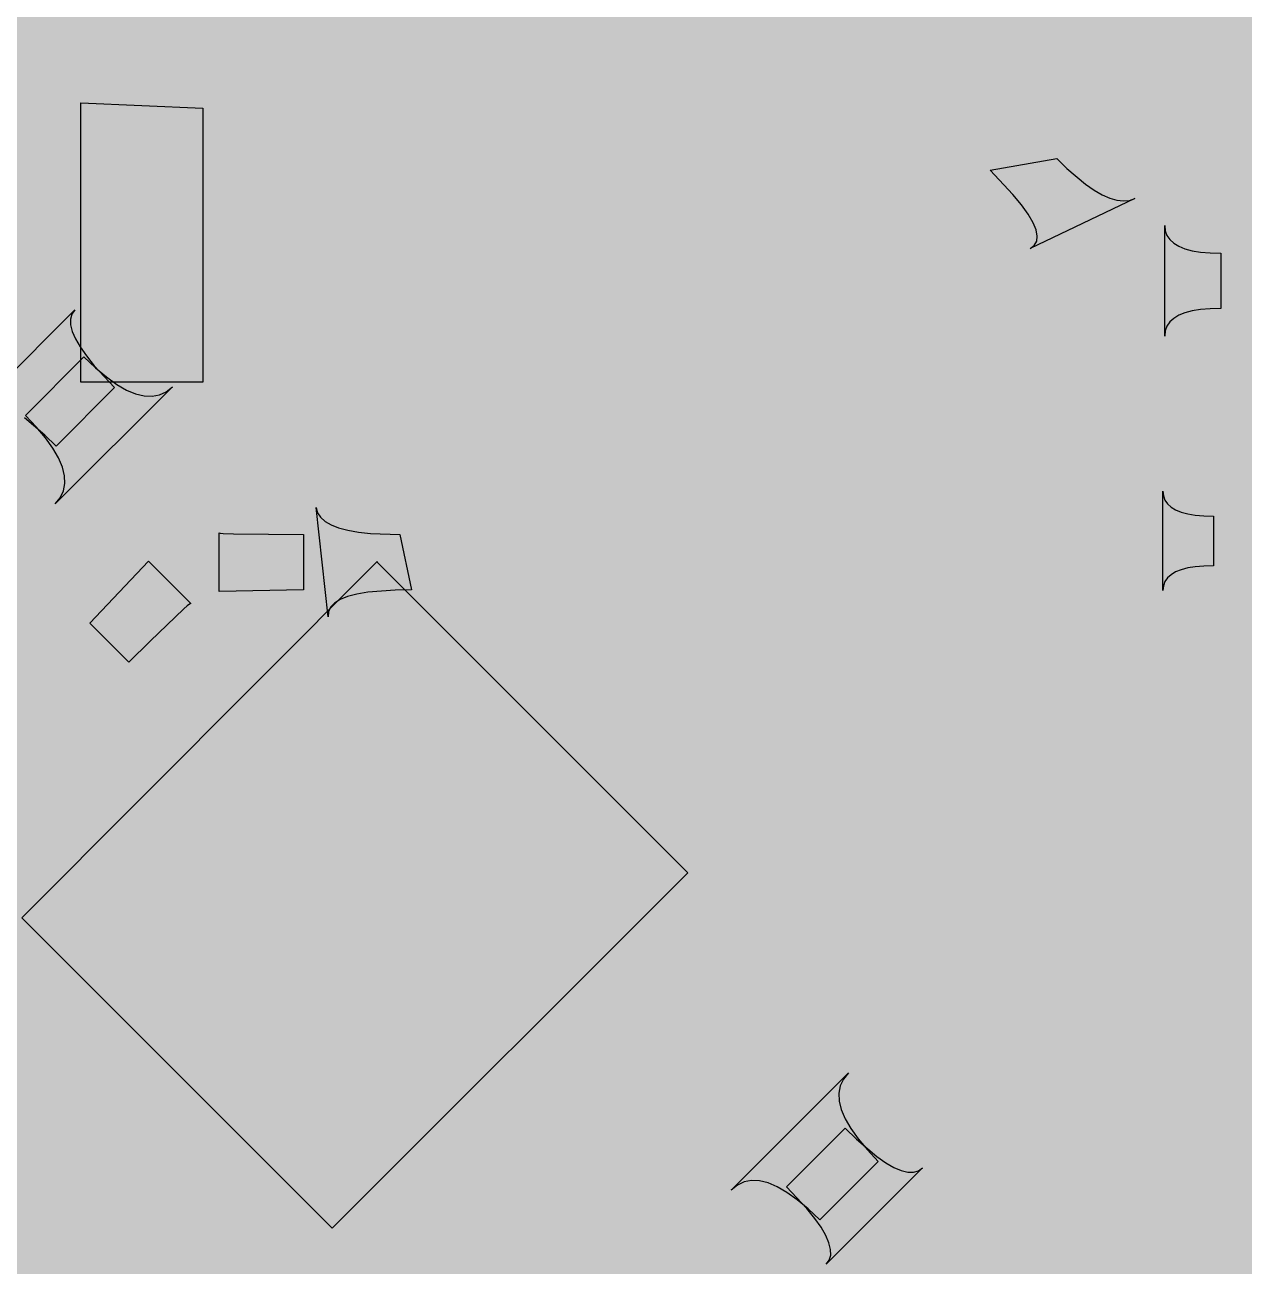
# Model space of a CAD drawing. Header units: millimetres. Extents: x 69.6 to 104.4, y 72.6 to 106.2.
# Drawn here: x 81.975 to 86.39, y 80.007 to 84.502 of the extents above; entities that cross this region are included whole.
import ezdxf

# ---------------------------------------------------------------- set-up
doc = ezdxf.new("R2010")
doc.units = ezdxf.units.MM
for name, color, linetype in [('BottomLayer', 5, 'Continuous'), ('KeepOutLayer', 6, 'Continuous'), ('MultiLayer', 9, 'Continuous'), ('TopLayer', 1, 'Continuous'), ('TopOverlay', 2, 'Continuous'), ('ViaHoleLayer', 16, 'Continuous')]:
    doc.layers.add(name, color=color, linetype=linetype)

# ---------------------------------------------------------------- blocks, each defined once
blk = doc.blocks.new('0402____4')
at = {"layer": 'TopLayer'}
for points in [[(-0.25, -0.3), (0.25, -0.3), (-0.25, 0.3), (0.25, 0.3)], [(0.766, -0.3), (1.266, -0.3), (0.766, 0.3), (1.266, 0.3)]]:
    blk.add_solid(points, dxfattribs=at)
at = {"layer": 'TopOverlay', "const_width": 0.127}
for points in [[(-0.37, 0.41), (-0.25, 0.41)], [(-0.37, -0.41), (-0.37, 0.41)], [(-0.27, 0.41), (1.34, 0.41)], [(1.27, 0.41), (1.38, 0.41)], [(1.38, -0.41), (1.38, 0.41)], [(-0.37, -0.41), (-0.34, -0.41)], [(-0.34, -0.41), (-0.2, -0.41)], [(-0.31, -0.41), (1.34, -0.41)], [(1.29, -0.41), (1.38, -0.41)]]:
    blk.add_lwpolyline(points, dxfattribs=at)
at = {"layer": 'TopOverlay', "const_width": 0.0635}
for points in [[(-0.4017, 0.41, 1), (-0.3382, 0.41, 1)], [(-0.4017, 0.41, 1), (-0.3382, 0.41, 1)], [(-0.3018, 0.41, 1), (-0.2383, 0.41, 1)], [(-0.2818, 0.41, 1), (-0.2183, 0.41, 1)], [(1.2383, 0.41, 1), (1.3018, 0.41, 1)], [(1.3083, 0.41, 1), (1.3718, 0.41, 1)], [(1.3483, 0.41, 1), (1.4118, 0.41, 1)], [(1.3483, 0.41, 1), (1.4118, 0.41, 1)], [(-0.4017, -0.41, 1), (-0.3382, -0.41, 1)], [(-0.4017, -0.41, 1), (-0.3382, -0.41, 1)], [(-0.3718, -0.41, 1), (-0.3083, -0.41, 1)], [(-0.3718, -0.41, 1), (-0.3083, -0.41, 1)], [(-0.3418, -0.41, 1), (-0.2783, -0.41, 1)], [(-0.2318, -0.41, 1), (-0.1683, -0.41, 1)], [(1.2582, -0.41, 1), (1.3217, -0.41, 1)], [(1.3083, -0.41, 1), (1.3718, -0.41, 1)], [(1.3483, -0.41, 1), (1.4118, -0.41, 1)], [(1.3483, -0.41, 1), (1.4118, -0.41, 1)]]:
    blk.add_lwpolyline(points, format="xyb", close=True, dxfattribs=at)
blk = doc.blocks.new('0402____5')
at = {"layer": 'TopLayer'}
for points in [[(-0.25, -0.3), (0.25, -0.3), (-0.25, 0.3), (0.25, 0.3)], [(0.766, -0.3), (1.266, -0.3), (0.766, 0.3), (1.266, 0.3)]]:
    blk.add_solid(points, dxfattribs=at)
at = {"layer": 'TopOverlay', "const_width": 0.127}
for points in [[(-0.25, 0.41), (-0.37, 0.41)], [(-0.37, 0.41), (-0.37, -0.41)], [(1.34, 0.41), (-0.27, 0.41)], [(1.38, 0.41), (1.27, 0.41)], [(1.38, 0.41), (1.38, -0.41)], [(-0.34, -0.41), (-0.37, -0.41)], [(-0.2, -0.41), (-0.34, -0.41)], [(1.34, -0.41), (-0.31, -0.41)], [(1.38, -0.41), (1.29, -0.41)]]:
    blk.add_lwpolyline(points, dxfattribs=at)
at = {"layer": 'TopOverlay', "const_width": 0.0635}
for points in [[(-0.4017, 0.41, 1), (-0.3382, 0.41, 1)], [(-0.4017, 0.41, 1), (-0.3382, 0.41, 1)], [(-0.3018, 0.41, 1), (-0.2383, 0.41, 1)], [(-0.2818, 0.41, 1), (-0.2183, 0.41, 1)], [(1.2383, 0.41, 1), (1.3018, 0.41, 1)], [(1.3083, 0.41, 1), (1.3718, 0.41, 1)], [(1.3483, 0.41, 1), (1.4118, 0.41, 1)], [(1.3483, 0.41, 1), (1.4118, 0.41, 1)], [(-0.4018, -0.41, 1), (-0.3383, -0.41, 1)], [(-0.4018, -0.41, 1), (-0.3383, -0.41, 1)], [(-0.3718, -0.41, 1), (-0.3083, -0.41, 1)], [(-0.3718, -0.41, 1), (-0.3083, -0.41, 1)], [(-0.3418, -0.41, 1), (-0.2783, -0.41, 1)], [(-0.2318, -0.41, 1), (-0.1683, -0.41, 1)], [(1.2582, -0.41, 1), (1.3217, -0.41, 1)], [(1.3083, -0.41, 1), (1.3718, -0.41, 1)], [(1.3483, -0.41, 1), (1.4118, -0.41, 1)], [(1.3483, -0.41, 1), (1.4118, -0.41, 1)]]:
    blk.add_lwpolyline(points, format="xyb", close=True, dxfattribs=at)
blk = doc.blocks.new('0402____8')
at = {"layer": 'TopLayer'}
for points in [[(-0.25, -0.3), (0.25, -0.3), (-0.25, 0.3), (0.25, 0.3)], [(0.766, -0.3), (1.266, -0.3), (0.766, 0.3), (1.266, 0.3)]]:
    blk.add_solid(points, dxfattribs=at)
at = {"layer": 'TopOverlay', "const_width": 0.127}
for points in [[(-0.37, 0.41), (-0.25, 0.41)], [(-0.37, 0.41), (-0.37, -0.41)], [(-0.27, 0.41), (1.34, 0.41)], [(1.27, 0.41), (1.38, 0.41)], [(1.38, 0.41), (1.38, -0.41)], [(-0.37, -0.41), (-0.34, -0.41)], [(-0.34, -0.41), (-0.2, -0.41)], [(-0.31, -0.41), (1.34, -0.41)], [(1.29, -0.41), (1.38, -0.41)]]:
    blk.add_lwpolyline(points, dxfattribs=at)
at = {"layer": 'TopOverlay', "const_width": 0.0635}
for points in [[(-0.4018, 0.41, 1), (-0.3383, 0.41, 1)], [(-0.4018, 0.41, 1), (-0.3383, 0.41, 1)], [(-0.3018, 0.41, 1), (-0.2383, 0.41, 1)], [(-0.2818, 0.41, 1), (-0.2183, 0.41, 1)], [(1.2383, 0.41, 1), (1.3018, 0.41, 1)], [(1.3083, 0.41, 1), (1.3718, 0.41, 1)], [(1.3483, 0.41, 1), (1.4118, 0.41, 1)], [(1.3483, 0.41, 1), (1.4118, 0.41, 1)], [(-0.4018, -0.41, 1), (-0.3383, -0.41, 1)], [(-0.4018, -0.41, 1), (-0.3383, -0.41, 1)], [(-0.3718, -0.41, 1), (-0.3083, -0.41, 1)], [(-0.3718, -0.41, 1), (-0.3083, -0.41, 1)], [(-0.3418, -0.41, 1), (-0.2783, -0.41, 1)], [(-0.2318, -0.41, 1), (-0.1683, -0.41, 1)], [(1.2582, -0.41, 1), (1.3217, -0.41, 1)], [(1.3083, -0.41, 1), (1.3718, -0.41, 1)], [(1.3483, -0.41, 1), (1.4118, -0.41, 1)], [(1.3483, -0.41, 1), (1.4118, -0.41, 1)]]:
    blk.add_lwpolyline(points, format="xyb", close=True, dxfattribs=at)
blk = doc.blocks.new('0402____9')
at = {"layer": 'TopLayer'}
for points in [[(-0.25, -0.3), (0.25, -0.3), (-0.25, 0.3), (0.25, 0.3)], [(0.766, -0.3), (1.266, -0.3), (0.766, 0.3), (1.266, 0.3)]]:
    blk.add_solid(points, dxfattribs=at)
at = {"layer": 'TopOverlay', "const_width": 0.127}
for points in [[(-0.37, 0.41), (-0.25, 0.41)], [(-0.37, 0.41), (-0.37, -0.41)], [(-0.27, 0.41), (1.34, 0.41)], [(1.27, 0.41), (1.38, 0.41)], [(1.38, 0.41), (1.38, -0.41)], [(-0.37, -0.41), (-0.34, -0.41)], [(-0.34, -0.41), (-0.2, -0.41)], [(-0.31, -0.41), (1.34, -0.41)], [(1.29, -0.41), (1.38, -0.41)]]:
    blk.add_lwpolyline(points, dxfattribs=at)
at = {"layer": 'TopOverlay', "const_width": 0.0635}
for points in [[(-0.4017, 0.41, 1), (-0.3382, 0.41, 1)], [(-0.4017, 0.41, 1), (-0.3382, 0.41, 1)], [(-0.3018, 0.41, 1), (-0.2383, 0.41, 1)], [(-0.2818, 0.41, 1), (-0.2183, 0.41, 1)], [(1.2383, 0.41, 1), (1.3018, 0.41, 1)], [(1.3083, 0.41, 1), (1.3718, 0.41, 1)], [(1.3483, 0.41, 1), (1.4118, 0.41, 1)], [(1.3483, 0.41, 1), (1.4118, 0.41, 1)], [(-0.4018, -0.41, 1), (-0.3383, -0.41, 1)], [(-0.4018, -0.41, 1), (-0.3383, -0.41, 1)], [(-0.3718, -0.41, 1), (-0.3083, -0.41, 1)], [(-0.3718, -0.41, 1), (-0.3083, -0.41, 1)], [(-0.3418, -0.41, 1), (-0.2783, -0.41, 1)], [(-0.2318, -0.41, 1), (-0.1683, -0.41, 1)], [(1.2582, -0.41, 1), (1.3217, -0.41, 1)], [(1.3083, -0.41, 1), (1.3718, -0.41, 1)], [(1.3483, -0.41, 1), (1.4118, -0.41, 1)], [(1.3483, -0.41, 1), (1.4118, -0.41, 1)]]:
    blk.add_lwpolyline(points, format="xyb", close=True, dxfattribs=at)
blk = doc.blocks.new('0603LED_15')
at = {"layer": 'TopLayer'}
for points in [[(-0.3255, -0.4445), (0.4245, -0.4445), (-0.3255, 0.4445), (0.4245, 0.4445)], [(1.0105, -0.4445), (1.7605, -0.4445), (1.0105, 0.4445), (1.7605, 0.4445)]]:
    blk.add_solid(points, dxfattribs=at)
at = {"layer": 'TopOverlay', "const_width": 0.127}
for points in [[(-0.49, 0.6096), (-0.49, -0.6096)], [(1.8104, 0.6096), (-0.49, 0.6096)], [(1.98, 0.44), (1.8104, 0.6096)], [(1.98, 0.44), (1.98, -0.43)], [(0.555, 0.305), (0.555, -0.3046)], [(0.86, 0), (0.5552, 0.3048)], [(0.885, 0.3304), (0.885, -0.33)], [(0.8598, -0.0002), (0.555, -0.305)], [(1.98, -0.43), (1.8004, -0.6096)], [(1.8004, -0.6096), (-0.49, -0.6096)]]:
    blk.add_lwpolyline(points, dxfattribs=at)
at = {"layer": 'TopOverlay', "const_width": 0.0635}
for points in [[(-0.5217, 0.6096, 1), (-0.4582, 0.6096, 1)], [(-0.5217, 0.6096, 1), (-0.4582, 0.6096, 1)], [(1.7786, 0.6096, 1), (1.8421, 0.6096, 1)], [(1.7786, 0.6096, 1), (1.8421, 0.6096, 1)], [(1.9483, 0.44, 1), (2.0118, 0.44, 1)], [(1.9483, 0.44, 1), (2.0118, 0.44, 1)], [(0.5232, 0.305, 1), (0.5867, 0.305, 1)], [(0.5234, 0.3048, 1), (0.5869, 0.3048, 1)], [(0.8532, 0.3304, 1), (0.9167, 0.3304, 1)], [(0.828, -0.0002, 1), (0.8915, -0.0002, 1)], [(0.8282, 0, 1), (0.8917, 0, 1)], [(0.5232, -0.3046, 1), (0.5867, -0.3046, 1)], [(0.5232, -0.305, 1), (0.5867, -0.305, 1)], [(0.8532, -0.33, 1), (0.9167, -0.33, 1)], [(1.9483, -0.43, 1), (2.0118, -0.43, 1)], [(1.9483, -0.43, 1), (2.0118, -0.43, 1)], [(-0.5217, -0.6096, 1), (-0.4582, -0.6096, 1)], [(-0.5217, -0.6096, 1), (-0.4582, -0.6096, 1)], [(1.7686, -0.6096, 1), (1.8321, -0.6096, 1)], [(1.7686, -0.6096, 1), (1.8321, -0.6096, 1)]]:
    blk.add_lwpolyline(points, format="xyb", close=True, dxfattribs=at)
blk = doc.blocks.new('0603____22')
at = {"layer": 'TopLayer'}
for points in [[(-0.99, -0.38), (-0.29, -0.38), (-0.99, 0.42), (-0.29, 0.42)], [(0.315, -0.38), (1.015, -0.38), (0.315, 0.42), (1.015, 0.42)]]:
    blk.add_solid(points, dxfattribs=at)
at = {"layer": 'TopOverlay', "const_width": 0.1}
for points in [[(-1.095, -0.485), (-1.095, 0.525)], [(-1.095, 0.525), (1.12, 0.525)], [(1.12, -0.485), (1.12, 0.525)], [(-1.095, -0.485), (1.12, -0.485)]]:
    blk.add_lwpolyline(points, dxfattribs=at)
at = {"layer": 'TopOverlay', "const_width": 0.05}
for points in [[(-1.12, 0.525, 1), (-1.07, 0.525, 1)], [(-1.12, 0.525, 1), (-1.07, 0.525, 1)], [(1.095, 0.525, 1), (1.145, 0.525, 1)], [(1.095, 0.525, 1), (1.145, 0.525, 1)], [(-1.12, -0.485, 1), (-1.07, -0.485, 1)], [(-1.12, -0.485, 1), (-1.07, -0.485, 1)], [(1.095, -0.485, 1), (1.145, -0.485, 1)], [(1.095, -0.485, 1), (1.145, -0.485, 1)]]:
    blk.add_lwpolyline(points, format="xyb", close=True, dxfattribs=at)
blk = doc.blocks.new('LGA12_27')
at = {"layer": 'TopLayer'}
for points in [[(-0.375, 0.6375), (-0.125, 0.6375), (-0.375, 1.0875), (-0.125, 1.0875)], [(0.125, 0.6375), (0.3749, 0.6375), (0.125, 1.0875), (0.3749, 1.0875)], [(-0.6375, 0.625), (-0.6375, 0.875), (-1.0875, 0.625), (-1.0875, 0.875)], [(1.0875, 0.625), (1.0875, 0.875), (0.6375, 0.625), (0.6375, 0.875)], [(-0.6375, 0.125), (-0.6375, 0.375), (-1.0875, 0.125), (-1.0875, 0.375)], [(1.0875, 0.125), (1.0875, 0.375), (0.6375, 0.125), (0.6375, 0.375)], [(-0.6375, -0.375), (-0.6375, -0.125), (-1.0875, -0.375), (-1.0875, -0.125)], [(1.0875, -0.375), (1.0875, -0.125), (0.6375, -0.375), (0.6375, -0.125)], [(-0.6375, -0.875), (-0.6375, -0.625), (-1.0875, -0.875), (-1.0875, -0.625)], [(1.0875, -0.875), (1.0875, -0.625), (0.6375, -0.875), (0.6375, -0.625)], [(-0.125, -0.6375), (-0.375, -0.6375), (-0.125, -1.0875), (-0.375, -1.0875)], [(0.375, -0.6375), (0.125, -0.6375), (0.375, -1.0875), (0.125, -1.0875)]]:
    blk.add_solid(points, dxfattribs=at)
at = {"layer": 'TopOverlay', "const_width": 0.1}
for points in [[(-1.15, -1.15), (-1.15, 1.15)], [(-1.15, 1.15), (1.15, 1.15)], [(1.15, -1.15), (1.15, 1.15)], [(-1.15, -1.15), (1.15, -1.15)]]:
    blk.add_lwpolyline(points, dxfattribs=at)
at = {"layer": 'TopOverlay'}
for points, const_width in [([(-1.175, 1.15, 1), (-1.125, 1.15, 1)], 0.05), ([(-1.175, 1.15, 1), (-1.125, 1.15, 1)], 0.05), ([(1.125, 1.15, 1), (1.175, 1.15, 1)], 0.05), ([(1.125, 1.15, 1), (1.175, 1.15, 1)], 0.05), ([(-1.4, 0.8, 1), (-1.6, 0.8, 1)], 0.254), ([(-1.6635, 0.8, 1), (-1.5365, 0.8, 1)], 0.127), ([(-1.4635, 0.8, 1), (-1.3365, 0.8, 1)], 0.127), ([(-1.175, -1.15, 1), (-1.125, -1.15, 1)], 0.05), ([(-1.175, -1.15, 1), (-1.125, -1.15, 1)], 0.05), ([(1.125, -1.15, 1), (1.175, -1.15, 1)], 0.05), ([(1.125, -1.15, 1), (1.175, -1.15, 1)], 0.05)]:
    blk.add_lwpolyline(points, format="xyb", close=True, dxfattribs=dict(at, const_width=const_width))
blk = doc.blocks.new('XTAL3215_30')
at = {"layer": 'TopLayer'}
for p, q in [((-0.77, -0.91), (-0.7724, 0.9122)), ((-0.7724, 0.9122), (-0.7702, 0.91)), ((-0.7702, 0.91), (0.82, 0.91)), ((0.82, 0.91), (0.82, -0.91)), ((0.82, -0.91), (-0.77, -0.91))]:
    blk.add_line(p, q, dxfattribs=at)
for points in [[(-1.75, -0.9), (-0.75, -0.9), (-1.75, 0.9), (-0.75, 0.9)], [(0.75, -0.9), (1.75, -0.9), (0.75, 0.9), (1.75, 0.9)]]:
    blk.add_solid(points, dxfattribs=at)
at = {"layer": 'TopOverlay', "const_width": 0.2}
for points in [[(-1.9, -1.02), (-1.9, 1.02)], [(-1.9, 1.02), (1.9, 1.02)], [(1.9, -1.02), (1.9, 1.02)], [(-1.9, -1.02), (1.9, -1.02)]]:
    blk.add_lwpolyline(points, dxfattribs=at)
at = {"layer": 'TopOverlay', "const_width": 0.1}
for points in [[(-1.95, 1.02, 1), (-1.85, 1.02, 1)], [(-1.95, 1.02, 1), (-1.85, 1.02, 1)], [(1.85, 1.02, 1), (1.95, 1.02, 1)], [(1.85, 1.02, 1), (1.95, 1.02, 1)], [(-1.95, -1.02, 1), (-1.85, -1.02, 1)], [(-1.95, -1.02, 1), (-1.85, -1.02, 1)], [(1.85, -1.02, 1), (1.95, -1.02, 1)], [(1.85, -1.02, 1), (1.95, -1.02, 1)]]:
    blk.add_lwpolyline(points, format="xyb", close=True, dxfattribs=at)
blk = doc.blocks.new('CR2032_B_31')
at = {"layer": 'BottomLayer', "const_width": 8.5}
blk.add_lwpolyline([(-4.25, 0, 1), (4.25, 0, 1)], format="xyb", close=True, dxfattribs=at)

msp = doc.modelspace()

# ---------------------------------------------------------------- linework, layer by layer
at = {"layer": 'BottomLayer', "const_width": 0.2}
for points in [[(77.8978, 80.4434), (91.5789, 94.1245)], [(78.8913, 81.154), (91.7677, 94.0304)], [(79.1658, 81.1457), (91.9565, 93.9364)], [(79.379, 81.0761), (92.1453, 93.8424)], [(79.5537, 80.968), (92.3341, 93.7484)], [(79.6935, 80.8249), (92.523, 93.6543)], [(79.7973, 80.6459), (92.7118, 93.5603)], [(79.8623, 80.428), (92.9006, 93.4663)], [(79.8573, 80.1402), (93.0894, 93.3722)], [(79.2779, 79.2779), (93.2782, 93.2782)], [(79.4426, 79.1598), (93.467, 93.1842)], [(79.6098, 79.0441), (93.6419, 93.0762)], [(79.7792, 78.9307), (93.8075, 92.959)], [(79.9511, 78.8197), (93.9732, 92.8418)], [(80.1253, 78.7111), (94.1388, 92.7246)], [(80.302, 78.605), (94.3044, 92.6074)], [(80.4812, 78.5013), (94.4701, 92.4902)], [(80.6629, 78.4001), (94.6357, 92.373)], [(80.8471, 78.3015), (94.8013, 92.2557)], [(81.0338, 78.2054), (94.9669, 92.1385)], [(81.2232, 78.112), (95.1326, 92.0213)], [(81.4153, 78.0212), (95.2982, 91.9041)], [(81.61, 77.9331), (95.4638, 91.7869)], [(81.8075, 77.8477), (95.6295, 91.6697)], [(82.0078, 77.7652), (95.7748, 91.5321)], [(82.211, 77.6856), (95.9121, 91.3866)], [(82.4172, 77.6089), (96.0494, 91.2411)], [(82.6263, 77.5352), (96.1867, 91.0955)], [(79.8522, 90.9844), (91.9734, 78.8632)], [(82.8386, 77.4646), (96.324, 90.95)], [(79.7492, 90.8045), (91.8514, 78.7023)], [(83.054, 77.3972), (96.4613, 90.8044)], [(83.2727, 77.333), (96.5985, 90.6589)], [(79.6463, 90.6247), (91.7575, 78.5135)], [(83.4947, 77.2722), (96.7358, 90.5133)], [(79.5433, 90.4448), (91.6659, 78.3221)], [(83.7202, 77.2149), (96.8731, 90.3678)], [(79.4403, 90.2649), (91.3562, 78.349)], [(79.3374, 90.085), (91.1502, 78.2722)], [(79.2344, 89.9052), (90.9936, 78.1459)], [(79.1566, 89.7001), (90.8454, 78.0113)], [(79.1096, 89.4643), (90.6972, 77.8767)], [(79.0626, 89.2284), (90.5489, 77.7421)], [(79.0156, 88.9926), (90.4007, 77.6075)], [(78.9686, 88.7568), (90.2011, 77.5243)], [(78.9216, 88.5209), (89.9855, 77.457)], [(78.8746, 88.2851), (89.77, 77.3897)], [(78.8275, 88.0493), (89.5545, 77.3224)], [(78.7805, 87.8134), (89.314, 77.28)], [(78.7335, 87.5776), (89.0659, 77.2452)], [(78.6865, 87.3418), (88.8179, 77.2104)], [(78.6745, 87.0709), (88.5698, 77.1756)], [(78.6928, 86.7698), (88.3218, 77.1408)], [(78.711, 86.4688), (88.0738, 77.106)], [(78.7293, 86.1677), (87.8161, 77.0808)], [(78.7475, 85.8666), (87.5223, 77.0918)], [(78.6742, 85.657), (87.2284, 77.1028)], [(78.463, 85.5854), (86.809, 77.2394)], [(78.2517, 85.5138), (86.5148, 77.2508)], [(78.0405, 85.4422), (86.314, 77.1687)], [(77.8278, 85.3721), (86.1655, 77.0344)], [(78.7682, 84.1488), (86.0663, 76.8508)], [(78.7727, 83.8615), (86.0368, 76.5974)], [(78.8435, 83.5079), (86.0368, 76.3145)], [(78.9774, 83.0911), (85.9954, 76.0731)], [(79.2902, 82.4955), (85.6928, 76.0929)]]:
    msp.add_lwpolyline(points, dxfattribs=at)
at = {"layer": 'BottomLayer', "const_width": 0.225}
for points in [[(82.6984, 83.7187, 1), (82.9234, 83.7187, 1)], [(84.0835, 83.6941, 1), (84.3085, 83.6941, 1)], [(84.1424, 82.8837, 1), (84.3674, 82.8837, 1)]]:
    msp.add_lwpolyline(points, format="xyb", close=True, dxfattribs=at)
at = {"layer": 'KeepOutLayer', "const_width": 0.127}
for points in [[(100.1392, 86.2685, -0.404026), (83.9692, 75.9671)], [(84.1287, 76.751, -0.16286), (76.9841, 80.876)]]:
    msp.add_lwpolyline(points, format="xyb", dxfattribs=at)
at = {"layer": 'MultiLayer', "const_width": 0.225}
for points in [[(82.6984, 83.7187, 1), (82.9234, 83.7187, 1)], [(84.0835, 83.6941, 1), (84.3085, 83.6941, 1)], [(84.1424, 82.8837, 1), (84.3674, 82.8837, 1)]]:
    msp.add_lwpolyline(points, format="xyb", close=True, dxfattribs=at)
at = {"layer": 'TopLayer'}
for p, q in [((82.1774, 84.2196), (82.6194, 84.2)), ((82.1774, 83.2079), (82.1774, 84.2196)), ((82.6194, 84.2), (82.6194, 83.2079)), ((85.4705, 83.9755), (85.7115, 84.0175)), ((85.7115, 84.0175), (85.7483, 83.982)), ((85.5526, 83.888), (85.4705, 83.9755)), ((85.7483, 83.982), (85.8163, 83.9251)), ((85.8163, 83.9251), (85.8475, 83.9036)), ((85.5836, 83.85), (85.5526, 83.888)), ((85.8475, 83.9036), (85.8767, 83.8868)), ((85.8767, 83.8868), (85.904, 83.8747)), ((85.904, 83.8747), (85.9295, 83.8673)), ((85.608, 83.8159), (85.5836, 83.85)), ((85.9943, 83.873), (85.615, 83.6927)), ((85.9295, 83.8673), (85.953, 83.8645)), ((85.953, 83.8645), (85.9746, 83.8664)), ((85.9746, 83.8664), (85.9943, 83.873)), ((85.6258, 83.7857), (85.608, 83.8159)), ((85.6369, 83.7594), (85.6258, 83.7857)), ((85.6414, 83.7369), (85.6369, 83.7594)), ((86.1028, 83.3752), (86.1028, 83.7752)), ((86.1028, 83.7752), (86.1049, 83.7562)), ((86.1049, 83.7562), (86.1109, 83.7392)), ((85.615, 83.6927), (85.6305, 83.7036)), ((85.6305, 83.7036), (85.6392, 83.7183)), ((85.6392, 83.7183), (85.6414, 83.7369)), ((86.1109, 83.7392), (86.1211, 83.7242)), ((86.1211, 83.7242), (86.1353, 83.7112)), ((86.1353, 83.7112), (86.1536, 83.7002)), ((86.1536, 83.7002), (86.1759, 83.6912)), ((86.1759, 83.6912), (86.2023, 83.6842)), ((86.2023, 83.6842), (86.2328, 83.6792)), ((86.2328, 83.6792), (86.2673, 83.6762)), ((86.2673, 83.6762), (86.3059, 83.6752)), ((86.3059, 83.6752), (86.3059, 83.4752)), ((81.8072, 83.1203), (82.1565, 83.4695)), ((82.1565, 83.4695), (82.1456, 83.4544)), ((86.2328, 83.4712), (86.2023, 83.4662)), ((86.2673, 83.4742), (86.2328, 83.4712)), ((86.3059, 83.4752), (86.2673, 83.4742)), ((82.1456, 83.4544), (82.1403, 83.4363)), ((82.1403, 83.4363), (82.1406, 83.4155)), ((86.1211, 83.4262), (86.1109, 83.4112)), ((86.1353, 83.4392), (86.1211, 83.4262)), ((86.1536, 83.4502), (86.1353, 83.4392)), ((86.1759, 83.4592), (86.1536, 83.4502)), ((86.2023, 83.4662), (86.1759, 83.4592)), ((82.1406, 83.4155), (82.1465, 83.3917)), ((82.1465, 83.3917), (82.1581, 83.3651)), ((86.1049, 83.3942), (86.1028, 83.3752)), ((86.1109, 83.4112), (86.1049, 83.3942)), ((82.1581, 83.3651), (82.1753, 83.3356)), ((82.1753, 83.3356), (82.198, 83.3032)), ((81.9768, 83.0878), (82.189, 83.2999)), ((82.189, 83.2999), (82.2308, 83.2602)), ((82.198, 83.3032), (82.2264, 83.2679)), ((82.2264, 83.2679), (82.3001, 83.1888)), ((82.2308, 83.2602), (82.2704, 83.227)), ((82.6194, 83.2079), (82.1774, 83.2079)), ((82.2704, 83.227), (82.3078, 83.2002)), ((82.3078, 83.2002), (82.3431, 83.1797)), ((82.5093, 83.1917), (82.0851, 82.7674)), ((82.3001, 83.1888), (82.0879, 82.9767)), ((82.3431, 83.1797), (82.3762, 83.1657)), ((82.3762, 83.1657), (82.4072, 83.1581)), ((82.4072, 83.1581), (82.4359, 83.1569)), ((82.4359, 83.1569), (82.4626, 83.1621)), ((82.4626, 83.1621), (82.487, 83.1737)), ((82.487, 83.1737), (82.5093, 83.1917)), ((82.0469, 83.0163), (81.9736, 83.0787)), ((82.0165, 83.046), (81.9768, 83.0878)), ((82.0497, 83.0064), (82.0165, 83.046)), ((82.0879, 82.9767), (82.0469, 83.0163)), ((82.0766, 82.9689), (82.0497, 83.0064)), ((82.097, 82.9337), (82.0766, 82.9689)), ((82.111, 82.9005), (82.097, 82.9337)), ((82.1187, 82.8696), (82.111, 82.9005)), ((82.1147, 82.8142), (82.1199, 82.8408)), ((82.1199, 82.8408), (82.1187, 82.8696)), ((82.1031, 82.7897), (82.1147, 82.8142)), ((86.0962, 82.4534), (86.0962, 82.8134)), ((86.0962, 82.8134), (86.098, 82.7963)), ((86.098, 82.7963), (86.1035, 82.781)), ((82.0851, 82.7674), (82.1031, 82.7897)), ((83.073, 82.3584), (83.0303, 82.7541)), ((83.0303, 82.7541), (83.0352, 82.7355)), ((86.1035, 82.781), (86.1127, 82.7675)), ((86.1127, 82.7675), (86.1255, 82.7558)), ((86.1255, 82.7558), (86.142, 82.7459)), ((83.0352, 82.7355), (83.0458, 82.7188)), ((83.0458, 82.7188), (83.0619, 82.7042)), ((86.142, 82.7459), (86.1621, 82.7378)), ((86.1621, 82.7378), (86.1859, 82.7315)), ((86.1859, 82.7315), (86.2134, 82.727)), ((86.2134, 82.727), (86.2445, 82.7243)), ((86.2445, 82.7243), (86.2793, 82.7234)), ((86.2793, 82.7234), (86.2793, 82.5434)), ((82.6783, 82.4501), (82.6783, 82.6623)), ((82.6783, 82.6623), (82.6825, 82.6612)), ((82.6825, 82.6612), (82.6925, 82.6601)), ((83.0619, 82.7042), (83.0837, 82.6914)), ((83.0837, 82.6914), (83.1111, 82.6807)), ((83.1111, 82.6807), (83.1441, 82.6719)), ((83.1441, 82.6719), (83.1828, 82.665)), ((83.1828, 82.665), (83.2271, 82.6601)), ((82.6925, 82.6601), (82.7302, 82.6584)), ((82.7302, 82.6584), (82.9841, 82.6562)), ((82.9841, 82.6562), (82.9841, 82.4562)), ((83.2271, 82.6601), (83.3325, 82.6562)), ((83.3325, 82.6562), (83.3751, 82.4562)), ((82.2104, 82.3357), (82.4224, 82.5597)), ((82.4224, 82.5597), (82.5758, 82.4063)), ((86.1621, 82.529), (86.142, 82.5209)), ((86.1859, 82.5353), (86.1621, 82.529)), ((86.2134, 82.5398), (86.1859, 82.5353)), ((86.2445, 82.5425), (86.2134, 82.5398)), ((86.2793, 82.5434), (86.2445, 82.5425)), ((86.1035, 82.4858), (86.098, 82.4705)), ((86.1127, 82.4993), (86.1035, 82.4858)), ((86.1255, 82.511), (86.1127, 82.4993)), ((86.142, 82.5209), (86.1255, 82.511)), ((82.9841, 82.4562), (82.6783, 82.4501)), ((83.1767, 82.4406), (83.1432, 82.4318)), ((83.2166, 82.4474), (83.1767, 82.4406)), ((83.3158, 82.4552), (83.2166, 82.4474)), ((83.3751, 82.4562), (83.3158, 82.4552)), ((86.098, 82.4705), (86.0962, 82.4534)), ((82.5629, 82.3977), (82.5505, 82.3871)), ((82.5714, 82.4041), (82.5629, 82.3977)), ((82.5758, 82.4063), (82.5714, 82.4041)), ((83.0817, 82.3936), (83.0741, 82.377)), ((83.0957, 82.4083), (83.0817, 82.3936)), ((83.1163, 82.421), (83.0957, 82.4083)), ((83.1432, 82.4318), (83.1163, 82.421)), ((82.5505, 82.3871), (82.4286, 82.2705)), ((83.0741, 82.377), (83.073, 82.3584)), ((82.3519, 82.1943), (82.2104, 82.3357)), ((82.4286, 82.2705), (82.3519, 82.1943)), ((84.533, 80.2829), (84.9573, 80.7071)), ((84.9393, 80.6848), (84.9277, 80.6604)), ((84.9573, 80.7071), (84.9393, 80.6848)), ((84.9277, 80.6604), (84.9225, 80.6337)), ((84.9225, 80.6337), (84.9237, 80.605)), ((84.9237, 80.605), (84.9313, 80.574)), ((84.9313, 80.574), (84.9453, 80.5409)), ((84.7333, 80.2947), (84.9454, 80.5068)), ((84.9453, 80.5409), (84.9658, 80.5056)), ((84.9454, 80.5068), (84.9864, 80.4672)), ((84.9658, 80.5056), (84.9926, 80.4682)), ((84.9864, 80.4672), (85.0598, 80.4048)), ((84.9926, 80.4682), (85.0258, 80.4285)), ((85.0258, 80.4285), (85.0655, 80.3868)), ((85.0655, 80.3868), (84.8534, 80.1746)), ((85.0598, 80.4048), (85.0922, 80.382)), ((85.0922, 80.382), (85.1217, 80.3649)), ((85.2261, 80.3633), (84.8769, 80.014)), ((85.1217, 80.3649), (85.1483, 80.3533)), ((85.1483, 80.3533), (85.172, 80.3474)), ((85.172, 80.3474), (85.1929, 80.3471)), ((85.1929, 80.3471), (85.211, 80.3524)), ((85.211, 80.3524), (85.2261, 80.3633)), ((84.5553, 80.3009), (84.533, 80.2829)), ((84.5798, 80.3125), (84.5553, 80.3009)), ((84.6064, 80.3177), (84.5798, 80.3125)), ((84.6352, 80.3165), (84.6064, 80.3177)), ((84.6661, 80.3088), (84.6352, 80.3165)), ((84.6992, 80.2948), (84.6661, 80.3088)), ((84.7345, 80.2744), (84.6992, 80.2948)), ((84.8069, 80.2156), (84.7333, 80.2947)), ((84.772, 80.2475), (84.7345, 80.2744)), ((84.8116, 80.2143), (84.772, 80.2475)), ((84.8353, 80.1804), (84.8069, 80.2156)), ((84.8534, 80.1746), (84.8116, 80.2143)), ((84.8581, 80.148), (84.8353, 80.1804)), ((84.8752, 80.1185), (84.8581, 80.148)), ((84.8868, 80.0918), (84.8752, 80.1185)), ((84.8927, 80.0681), (84.8868, 80.0918)), ((84.8931, 80.0472), (84.8927, 80.0681)), ((84.8769, 80.014), (84.8878, 80.0292)), ((84.8878, 80.0292), (84.8931, 80.0472))]:
    msp.add_line(p, q, dxfattribs=at)
for points, const_width in [([(80.065, 84.3337), (85.2538, 84.3337)], 0.2), ([(85.2538, 84.3337), (85.8589, 83.7286)], 0.2), ([(82.6194, 83.6742), (82.6194, 83.8797)], 0.2), ([(82.6194, 83.7508), (82.7484, 83.8797)], 0.2), ([(82.6194, 83.8797), (85.0657, 83.8797)], 0.2), ([(82.7142, 83.8797), (83.5838, 83.0102)], 0.2), ([(82.7225, 83.5711), (83.0312, 83.8797)], 0.2), ([(82.864, 83.4296), (83.3141, 83.8797)], 0.2), ([(82.9971, 83.8797), (83.9131, 82.9638)], 0.2), ([(83.0054, 83.2882), (83.5969, 83.8797)], 0.2), ([(83.1468, 83.1468), (83.8797, 83.8797)], 0.2), ([(83.2799, 83.8797), (84.7117, 82.448)], 0.2), ([(83.3014, 83.0185), (84.1626, 83.8797)], 0.2), ([(83.5628, 83.8797), (84.9945, 82.448)], 0.2), ([(83.5759, 83.0102), (84.4454, 83.8797)], 0.2), ([(83.8405, 82.992), (84.7283, 83.8797)], 0.2), ([(83.8456, 83.8797), (85.2483, 82.477)], 0.2), ([(84.0211, 82.8897), (85.0111, 83.8797)], 0.2), ([(84.1284, 83.8797), (85.2483, 82.7599)], 0.2), ([(84.4113, 83.8797), (85.2483, 83.0427)], 0.2), ([(84.6941, 83.8797), (85.2549, 83.319)], 0.2), ([(84.977, 83.8797), (85.2549, 83.6018)], 0.2), ([(85.0657, 83.8797), (85.1914, 83.754)], 0.2), ([(84.1627, 82.7485), (85.1798, 83.7656)], 0.2), ([(82.6194, 83.6918), (83.2923, 83.0189)], 0.2), ([(85.8589, 83.5791), (85.8589, 83.7286)], 0.2), ([(82.6194, 83.6742), (83.274, 83.0196)], 0.2), ([(85.2549, 83.2874), (85.2549, 83.6728)], 0.2), ([(81.7719, 83.5049), (82.6464, 82.6303)], 0.3), ([(84.3042, 82.6071), (85.2549, 83.5579)], 0.2), ([(85.8589, 83.5791), (85.8629, 83.5752)], 0.2), ([(85.8629, 83.5752), (87.6822, 83.5752)], 0.2), ([(85.2483, 82.448), (85.2483, 83.2874)], 0.2), ([(84.4456, 82.4657), (85.2483, 83.2684)], 0.2), ([(78.8969, 83.1306), (83.2689, 78.7586)], 0.4), ([(83.4003, 83.0102), (83.713, 83.0102)], 0.2), ([(84.7107, 82.448), (85.2483, 82.9856)], 0.2), ([(84.0347, 82.8766), (84.4633, 82.448)], 0.2), ([(84.9936, 82.448), (85.2483, 82.7027)], 0.2), ([(82.5723, 82.5562), (82.6464, 82.6303)], 0.3), ([(85.8523, 82.6334), (87.4379, 82.6334)], 0.18), ([(82.2682, 82.252), (82.5723, 82.5562)], 0.2), ([(82.5723, 82.5562), (83.713, 82.5562)], 0.2), ([(83.713, 82.5562), (84.2752, 81.994)], 0.2), ([(84.4633, 82.448), (85.2483, 82.448)], 0.2), ([(84.2752, 81.994), (86.5385, 81.994)], 0.2), ([(85.3891, 81.3062), (86.5673, 81.5294)], 0.2), ([(84.7317, 81.0891), (85.3891, 81.3062)], 0.2), ([(84.4939, 80.8824), (84.7317, 81.0891)], 0.2), ([(86.2843, 80.8034), (86.5572, 81.0123)], 0.2), ([(84.0359, 80.4843), (84.4939, 80.8824)], 0.2), ([(84.4939, 80.7462), (84.4939, 80.8824)], 0.2), ([(84.4939, 80.7462), (85.2615, 79.9787)], 0.3), ([(86.0615, 80.4971), (86.2843, 80.8034)], 0.2), ([(85.9139, 79.8203), (86.0615, 80.4971)], 0.2), ([(86.3879, 80.0403), (86.5278, 80.424)], 0.2), ([(86.3839, 79.6446), (86.3879, 80.0403)], 0.2)]:
    msp.add_lwpolyline(points, dxfattribs=dict(at, const_width=const_width))
for points, const_width in [([(85.2038, 84.3337, 1), (85.3038, 84.3337, 1)], 0.1), ([(85.2038, 84.3337, 1), (85.3038, 84.3337, 1)], 0.1), ([(82.5694, 83.8797, 1), (82.6694, 83.8797, 1)], 0.1), ([(82.5694, 83.8797, 1), (82.6694, 83.8797, 1)], 0.1), ([(82.6642, 83.8797, 1), (82.7642, 83.8797, 1)], 0.1), ([(82.6984, 83.8797, 1), (82.7984, 83.8797, 1)], 0.1), ([(82.9471, 83.8797, 1), (83.0471, 83.8797, 1)], 0.1), ([(82.9812, 83.8797, 1), (83.0812, 83.8797, 1)], 0.1), ([(83.2299, 83.8797, 1), (83.3299, 83.8797, 1)], 0.1), ([(83.2641, 83.8797, 1), (83.3641, 83.8797, 1)], 0.1), ([(83.5128, 83.8797, 1), (83.6128, 83.8797, 1)], 0.1), ([(83.5469, 83.8797, 1), (83.6469, 83.8797, 1)], 0.1), ([(83.7956, 83.8797, 1), (83.8956, 83.8797, 1)], 0.1), ([(83.8297, 83.8797, 1), (83.9297, 83.8797, 1)], 0.1), ([(84.0784, 83.8797, 1), (84.1784, 83.8797, 1)], 0.1), ([(84.1126, 83.8797, 1), (84.2126, 83.8797, 1)], 0.1), ([(84.3613, 83.8797, 1), (84.4613, 83.8797, 1)], 0.1), ([(84.3954, 83.8797, 1), (84.4954, 83.8797, 1)], 0.1), ([(84.6441, 83.8797, 1), (84.7441, 83.8797, 1)], 0.1), ([(84.6783, 83.8797, 1), (84.7783, 83.8797, 1)], 0.1), ([(84.927, 83.8797, 1), (85.027, 83.8797, 1)], 0.1), ([(84.9611, 83.8797, 1), (85.0611, 83.8797, 1)], 0.1), ([(85.0157, 83.8797, 1), (85.1157, 83.8797, 1)], 0.1), ([(85.0157, 83.8797, 1), (85.1157, 83.8797, 1)], 0.1), ([(82.6984, 83.7187, 1), (82.9234, 83.7187, 1)], 0.225), ([(84.0835, 83.6941, 1), (84.3085, 83.6941, 1)], 0.225), ([(82.5694, 83.7508, 1), (82.6694, 83.7508, 1)], 0.1), ([(85.1298, 83.7656, 1), (85.2298, 83.7656, 1)], 0.1), ([(85.1414, 83.754, 1), (85.2414, 83.754, 1)], 0.1), ([(82.5694, 83.6918, 1), (82.6694, 83.6918, 1)], 0.1), ([(85.8089, 83.7286, 1), (85.9089, 83.7286, 1)], 0.1), ([(85.8089, 83.7286, 1), (85.9089, 83.7286, 1)], 0.1), ([(82.5694, 83.6742, 1), (82.6694, 83.6742, 1)], 0.1), ([(82.5694, 83.6742, 1), (82.6694, 83.6742, 1)], 0.1), ([(85.2049, 83.6728, 1), (85.3049, 83.6728, 1)], 0.1), ([(85.2049, 83.6018, 1), (85.3049, 83.6018, 1)], 0.1), ([(82.6725, 83.5711, 1), (82.7725, 83.5711, 1)], 0.1), ([(85.2049, 83.5579, 1), (85.3049, 83.5579, 1)], 0.1), ([(85.8089, 83.5791, 1), (85.9089, 83.5791, 1)], 0.1), ([(85.8089, 83.5791, 1), (85.9089, 83.5791, 1)], 0.1), ([(85.8129, 83.5752, 1), (85.9129, 83.5752, 1)], 0.1), ([(85.8129, 83.5752, 1), (85.9129, 83.5752, 1)], 0.1), ([(82.814, 83.4296, 1), (82.914, 83.4296, 1)], 0.1), ([(82.9554, 83.2882, 1), (83.0554, 83.2882, 1)], 0.1), ([(85.1983, 83.2874, 1), (85.2983, 83.2874, 1)], 0.1), ([(85.2049, 83.319, 1), (85.3049, 83.319, 1)], 0.1), ([(85.2049, 83.2874, 1), (85.3049, 83.2874, 1)], 0.1), ([(85.1983, 83.2684, 1), (85.2983, 83.2684, 1)], 0.1), ([(83.0968, 83.1468, 1), (83.1968, 83.1468, 1)], 0.1), ([(83.224, 83.0196, 1), (83.324, 83.0196, 1)], 0.1), ([(83.2423, 83.0189, 1), (83.3423, 83.0189, 1)], 0.1), ([(83.2514, 83.0185, 1), (83.3514, 83.0185, 1)], 0.1), ([(83.3503, 83.0102, 1), (83.4503, 83.0102, 1)], 0.1), ([(83.5259, 83.0102, 1), (83.6259, 83.0102, 1)], 0.1), ([(83.5338, 83.0102, 1), (83.6338, 83.0102, 1)], 0.1), ([(83.663, 83.0102, 1), (83.763, 83.0102, 1)], 0.1), ([(83.663, 83.0102, 1), (83.763, 83.0102, 1)], 0.1), ([(83.663, 83.0102, 1), (83.763, 83.0102, 1)], 0.1), ([(85.1983, 83.0427, 1), (85.2983, 83.0427, 1)], 0.1), ([(83.7905, 82.992, 1), (83.8905, 82.992, 1)], 0.1), ([(84.1424, 82.8837, 1), (84.3674, 82.8837, 1)], 0.225), ([(85.1983, 82.9856, 1), (85.2983, 82.9856, 1)], 0.1), ([(83.8631, 82.9638, 1), (83.9631, 82.9638, 1)], 0.1), ([(83.9711, 82.8897, 1), (84.0711, 82.8897, 1)], 0.1), ([(83.984, 82.8772, 1), (84.084, 82.8772, 1)], 0.1), ([(83.9847, 82.8766, 1), (84.0847, 82.8766, 1)], 0.1), ([(83.9847, 82.8766, 1), (84.0847, 82.8766, 1)], 0.1), ([(84.1127, 82.7485, 1), (84.2127, 82.7485, 1)], 0.1), ([(85.1983, 82.7599, 1), (85.2983, 82.7599, 1)], 0.1), ([(85.1983, 82.7027, 1), (85.2983, 82.7027, 1)], 0.1), ([(82.5714, 82.6303, 1), (82.7214, 82.6303, 1)], 0.15), ([(82.5714, 82.6303, 1), (82.7214, 82.6303, 1)], 0.15), ([(82.4973, 82.5562, 1), (82.6473, 82.5562, 1)], 0.15), ([(84.2542, 82.6071, 1), (84.3542, 82.6071, 1)], 0.1), ([(85.8073, 82.6334, 1), (85.8973, 82.6334, 1)], 0.09), ([(82.5223, 82.5562, 1), (82.6223, 82.5562, 1)], 0.1), ([(82.5223, 82.5562, 1), (82.6223, 82.5562, 1)], 0.1), ([(83.663, 82.5562, 1), (83.763, 82.5562, 1)], 0.1), ([(83.663, 82.5562, 1), (83.763, 82.5562, 1)], 0.1), ([(85.1983, 82.477, 1), (85.2983, 82.477, 1)], 0.1), ([(84.3956, 82.4657, 1), (84.4956, 82.4657, 1)], 0.1), ([(84.4133, 82.448, 1), (84.5133, 82.448, 1)], 0.1), ([(84.4133, 82.448, 1), (84.5133, 82.448, 1)], 0.1), ([(84.6607, 82.448, 1), (84.7607, 82.448, 1)], 0.1), ([(84.6617, 82.448, 1), (84.7617, 82.448, 1)], 0.1), ([(84.9436, 82.448, 1), (85.0436, 82.448, 1)], 0.1), ([(84.9445, 82.448, 1), (85.0445, 82.448, 1)], 0.1), ([(85.1983, 82.448, 1), (85.2983, 82.448, 1)], 0.1), ([(85.1983, 82.448, 1), (85.2983, 82.448, 1)], 0.1), ([(82.2182, 82.252, 1), (82.3182, 82.252, 1)], 0.1), ([(84.2252, 81.994, 1), (84.3252, 81.994, 1)], 0.1), ([(84.2252, 81.994, 1), (84.3252, 81.994, 1)], 0.1), ([(85.3391, 81.3062, 1), (85.4391, 81.3062, 1)], 0.1), ([(85.3391, 81.3062, 1), (85.4391, 81.3062, 1)], 0.1), ([(84.6817, 81.0891, 1), (84.7817, 81.0891, 1)], 0.1), ([(84.6817, 81.0891, 1), (84.7817, 81.0891, 1)], 0.1), ([(84.4439, 80.8824, 1), (84.5439, 80.8824, 1)], 0.1), ([(84.4439, 80.8824, 1), (84.5439, 80.8824, 1)], 0.1), ([(84.4439, 80.8824, 1), (84.5439, 80.8824, 1)], 0.1), ([(84.4189, 80.7462, 1), (84.5689, 80.7462, 1)], 0.15), ([(86.2343, 80.8034, 1), (86.3343, 80.8034, 1)], 0.1), ([(86.2343, 80.8034, 1), (86.3343, 80.8034, 1)], 0.1), ([(84.4439, 80.7462, 1), (84.5439, 80.7462, 1)], 0.1), ([(86.0115, 80.4971, 1), (86.1115, 80.4971, 1)], 0.1), ([(86.0115, 80.4971, 1), (86.1115, 80.4971, 1)], 0.1), ([(83.9859, 80.4843, 1), (84.0859, 80.4843, 1)], 0.1), ([(85.1865, 79.9787, 1), (85.3365, 79.9787, 1)], 0.15), ([(86.3379, 80.0403, 1), (86.4379, 80.0403, 1)], 0.1), ([(86.3379, 80.0403, 1), (86.4379, 80.0403, 1)], 0.1)]:
    msp.add_lwpolyline(points, format="xyb", close=True, dxfattribs=dict(at, const_width=const_width))
at = {"layer": 'TopLayer', "const_width": 0.2}
for points in [[(83.713, 83.0102, -0.199446), (84.0347, 82.8766)], [(83.713, 83.0102, -0.198912), (84.034, 82.8772)]]:
    msp.add_lwpolyline(points, format="xyb", dxfattribs=at)
at = {"layer": 'ViaHoleLayer', "const_width": 0.15}
for points in [[(82.7359, 83.7187, 1), (82.8859, 83.7187, 1)], [(84.121, 83.6941, 1), (84.271, 83.6941, 1)], [(84.1799, 82.8837, 1), (84.3299, 82.8837, 1)]]:
    msp.add_lwpolyline(points, format="xyb", close=True, dxfattribs=at)

# ---------------------------------------------------------------- block references
for name, p, rotation in [('CR2032_B_31', (87.1323, 86.7499), 133), ('0603____22', (86.0541, 84.9832), 315), ('0402____8', (81.0535, 82.7864), 45), ('0402____4', (84.8429, 83.5791), 360), ('XTAL3215_30', (83.152, 81.3681), 315), ('0402____5', (85.8523, 82.6334), 180), ('0402____9', (84.543, 79.2603), 45), ('LGA12_27', (87.5919, 78.5239), 315), ('0603LED_15', (81.6981, 78.6186), 150)]:
    msp.add_blockref(name, p, dxfattribs=dict(rotation=rotation))

doc.saveas('drawing.dxf')
